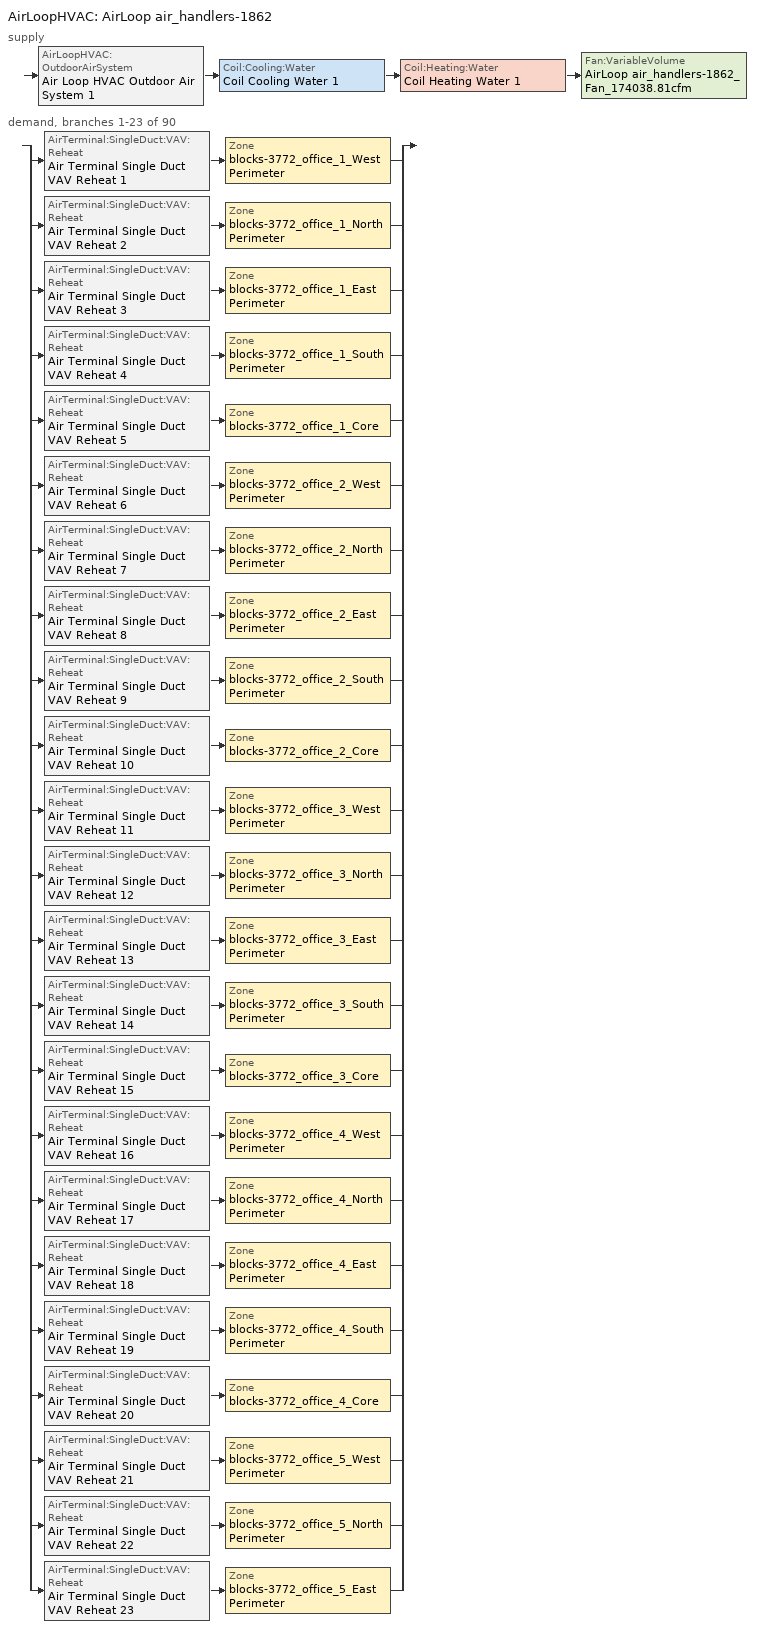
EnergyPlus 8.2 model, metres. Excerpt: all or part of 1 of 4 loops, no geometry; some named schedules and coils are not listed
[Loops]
AirLoopHVAC 'AirLoop air_handlers-1862'
 supply: AirLoopHVAC:OutdoorAirSystem 'Air Loop HVAC Outdoor Air System 1' > Coil:Cooling:Water 'Coil Cooling Water 1' > Coil:Heating:Water 'Coil Heating Water 1' > Fan:VariableVolume 'AirLoop air_handlers-1862_Fan_174038.81cfm'
 demand, branches 1-23 of 90: split
  | AirTerminal:SingleDuct:VAV:Reheat 'Air Terminal Single Duct VAV Reheat 1' > Zone 'blocks-3772_office_1_West Perimeter'
  | AirTerminal:SingleDuct:VAV:Reheat 'Air Terminal Single Duct VAV Reheat 2' > Zone 'blocks-3772_office_1_North Perimeter'
  | AirTerminal:SingleDuct:VAV:Reheat 'Air Terminal Single Duct VAV Reheat 3' > Zone 'blocks-3772_office_1_East Perimeter'
  | AirTerminal:SingleDuct:VAV:Reheat 'Air Terminal Single Duct VAV Reheat 4' > Zone 'blocks-3772_office_1_South Perimeter'
  | AirTerminal:SingleDuct:VAV:Reheat 'Air Terminal Single Duct VAV Reheat 5' > Zone 'blocks-3772_office_1_Core'
  | AirTerminal:SingleDuct:VAV:Reheat 'Air Terminal Single Duct VAV Reheat 6' > Zone 'blocks-3772_office_2_West Perimeter'
  | AirTerminal:SingleDuct:VAV:Reheat 'Air Terminal Single Duct VAV Reheat 7' > Zone 'blocks-3772_office_2_North Perimeter'
  | AirTerminal:SingleDuct:VAV:Reheat 'Air Terminal Single Duct VAV Reheat 8' > Zone 'blocks-3772_office_2_East Perimeter'
  | AirTerminal:SingleDuct:VAV:Reheat 'Air Terminal Single Duct VAV Reheat 9' > Zone 'blocks-3772_office_2_South Perimeter'
  | AirTerminal:SingleDuct:VAV:Reheat 'Air Terminal Single Duct VAV Reheat 10' > Zone 'blocks-3772_office_2_Core'
  | AirTerminal:SingleDuct:VAV:Reheat 'Air Terminal Single Duct VAV Reheat 11' > Zone 'blocks-3772_office_3_West Perimeter'
  | AirTerminal:SingleDuct:VAV:Reheat 'Air Terminal Single Duct VAV Reheat 12' > Zone 'blocks-3772_office_3_North Perimeter'
  | AirTerminal:SingleDuct:VAV:Reheat 'Air Terminal Single Duct VAV Reheat 13' > Zone 'blocks-3772_office_3_East Perimeter'
  | AirTerminal:SingleDuct:VAV:Reheat 'Air Terminal Single Duct VAV Reheat 14' > Zone 'blocks-3772_office_3_South Perimeter'
  | AirTerminal:SingleDuct:VAV:Reheat 'Air Terminal Single Duct VAV Reheat 15' > Zone 'blocks-3772_office_3_Core'
  | AirTerminal:SingleDuct:VAV:Reheat 'Air Terminal Single Duct VAV Reheat 16' > Zone 'blocks-3772_office_4_West Perimeter'
  | AirTerminal:SingleDuct:VAV:Reheat 'Air Terminal Single Duct VAV Reheat 17' > Zone 'blocks-3772_office_4_North Perimeter'
  | AirTerminal:SingleDuct:VAV:Reheat 'Air Terminal Single Duct VAV Reheat 18' > Zone 'blocks-3772_office_4_East Perimeter'
  | AirTerminal:SingleDuct:VAV:Reheat 'Air Terminal Single Duct VAV Reheat 19' > Zone 'blocks-3772_office_4_South Perimeter'
  | AirTerminal:SingleDuct:VAV:Reheat 'Air Terminal Single Duct VAV Reheat 20' > Zone 'blocks-3772_office_4_Core'
  | AirTerminal:SingleDuct:VAV:Reheat 'Air Terminal Single Duct VAV Reheat 21' > Zone 'blocks-3772_office_5_West Perimeter'
  | AirTerminal:SingleDuct:VAV:Reheat 'Air Terminal Single Duct VAV Reheat 22' > Zone 'blocks-3772_office_5_North Perimeter'
  | AirTerminal:SingleDuct:VAV:Reheat 'Air Terminal Single Duct VAV Reheat 23' > Zone 'blocks-3772_office_5_East Perimeter'
[ZoneControl:Thermostat] Control Object Type 1=ThermostatSetpoint:DualSetpoint
Name | Zone or ZoneList | Control Type Schedule | Control Name 1
blocks-3772_office_1_Core Thermostat | blocks-3772_office_1_Core | blocks-3772_office_1_Core Thermostat Schedule | Thermostat Setpoint Dual Setpoint 5
blocks-3772_office_1_East Perimeter Thermostat | blocks-3772_office_1_East Perimeter | blocks-3772_office_1_East Perimeter Thermostat Schedule | Thermostat Setpoint Dual Setpoint 3
blocks-3772_office_1_North Perimeter Thermostat | blocks-3772_office_1_North Perimeter | blocks-3772_office_1_North Perimeter Thermostat Schedule | Thermostat Setpoint Dual Setpoint 2
blocks-3772_office_1_South Perimeter Thermostat | blocks-3772_office_1_South Perimeter | blocks-3772_office_1_South Perimeter Thermostat Schedule | Thermostat Setpoint Dual Setpoint 4
blocks-3772_office_1_West Perimeter Thermostat | blocks-3772_office_1_West Perimeter | blocks-3772_office_1_West Perimeter Thermostat Schedule | Thermostat Setpoint Dual Setpoint 1
blocks-3772_office_2_Core Thermostat | blocks-3772_office_2_Core | blocks-3772_office_2_Core Thermostat Schedule | Thermostat Setpoint Dual Setpoint 10
blocks-3772_office_2_East Perimeter Thermostat | blocks-3772_office_2_East Perimeter | blocks-3772_office_2_East Perimeter Thermostat Schedule | Thermostat Setpoint Dual Setpoint 8
blocks-3772_office_2_North Perimeter Thermostat | blocks-3772_office_2_North Perimeter | blocks-3772_office_2_North Perimeter Thermostat Schedule | Thermostat Setpoint Dual Setpoint 7
blocks-3772_office_2_South Perimeter Thermostat | blocks-3772_office_2_South Perimeter | blocks-3772_office_2_South Perimeter Thermostat Schedule | Thermostat Setpoint Dual Setpoint 9
blocks-3772_office_2_West Perimeter Thermostat | blocks-3772_office_2_West Perimeter | blocks-3772_office_2_West Perimeter Thermostat Schedule | Thermostat Setpoint Dual Setpoint 6
blocks-3772_office_3_Core Thermostat | blocks-3772_office_3_Core | blocks-3772_office_3_Core Thermostat Schedule | Thermostat Setpoint Dual Setpoint 15
blocks-3772_office_3_East Perimeter Thermostat | blocks-3772_office_3_East Perimeter | blocks-3772_office_3_East Perimeter Thermostat Schedule | Thermostat Setpoint Dual Setpoint 13
blocks-3772_office_3_North Perimeter Thermostat | blocks-3772_office_3_North Perimeter | blocks-3772_office_3_North Perimeter Thermostat Schedule | Thermostat Setpoint Dual Setpoint 12
blocks-3772_office_3_South Perimeter Thermostat | blocks-3772_office_3_South Perimeter | blocks-3772_office_3_South Perimeter Thermostat Schedule | Thermostat Setpoint Dual Setpoint 14
blocks-3772_office_3_West Perimeter Thermostat | blocks-3772_office_3_West Perimeter | blocks-3772_office_3_West Perimeter Thermostat Schedule | Thermostat Setpoint Dual Setpoint 11
blocks-3772_office_4_Core Thermostat | blocks-3772_office_4_Core | blocks-3772_office_4_Core Thermostat Schedule | Thermostat Setpoint Dual Setpoint 20
blocks-3772_office_4_East Perimeter Thermostat | blocks-3772_office_4_East Perimeter | blocks-3772_office_4_East Perimeter Thermostat Schedule | Thermostat Setpoint Dual Setpoint 18
blocks-3772_office_4_North Perimeter Thermostat | blocks-3772_office_4_North Perimeter | blocks-3772_office_4_North Perimeter Thermostat Schedule | Thermostat Setpoint Dual Setpoint 17
blocks-3772_office_4_South Perimeter Thermostat | blocks-3772_office_4_South Perimeter | blocks-3772_office_4_South Perimeter Thermostat Schedule | Thermostat Setpoint Dual Setpoint 19
blocks-3772_office_4_West Perimeter Thermostat | blocks-3772_office_4_West Perimeter | blocks-3772_office_4_West Perimeter Thermostat Schedule | Thermostat Setpoint Dual Setpoint 16
blocks-3772_office_5_East Perimeter Thermostat | blocks-3772_office_5_East Perimeter | blocks-3772_office_5_East Perimeter Thermostat Schedule | Thermostat Setpoint Dual Setpoint 23
blocks-3772_office_5_North Perimeter Thermostat | blocks-3772_office_5_North Perimeter | blocks-3772_office_5_North Perimeter Thermostat Schedule | Thermostat Setpoint Dual Setpoint 22
blocks-3772_office_5_West Perimeter Thermostat | blocks-3772_office_5_West Perimeter | blocks-3772_office_5_West Perimeter Thermostat Schedule | Thermostat Setpoint Dual Setpoint 21
[ThermostatSetpoint:DualSetpoint] Heating Setpoint Temperature Schedule=PNNL_Asset_Rating_Office_Heating_Schedule; Cooling Setpoint Temperature Schedule=PNNL_Asset_Rating_Office_Cooling_Schedule
Thermostat Setpoint Dual Setpoint 5; Thermostat Setpoint Dual Setpoint 3; Thermostat Setpoint Dual Setpoint 2; Thermostat Setpoint Dual Setpoint 4; Thermostat Setpoint Dual Setpoint 1; Thermostat Setpoint Dual Setpoint 10; Thermostat Setpoint Dual Setpoint 8; Thermostat Setpoint Dual Setpoint 7; Thermostat Setpoint Dual Setpoint 9; Thermostat Setpoint Dual Setpoint 6; Thermostat Setpoint Dual Setpoint 15; Thermostat Setpoint Dual Setpoint 13; Thermostat Setpoint Dual Setpoint 12; Thermostat Setpoint Dual Setpoint 14; Thermostat Setpoint Dual Setpoint 11; Thermostat Setpoint Dual Setpoint 20; Thermostat Setpoint Dual Setpoint 18; Thermostat Setpoint Dual Setpoint 17; Thermostat Setpoint Dual Setpoint 19; Thermostat Setpoint Dual Setpoint 16; Thermostat Setpoint Dual Setpoint 23; Thermostat Setpoint Dual Setpoint 22; Thermostat Setpoint Dual Setpoint 21
[AirTerminal:SingleDuct:VAV:Reheat] Availability Schedule=Always_On; Maximum Air Flow Rate {m3/s}=Autosize; Zone Minimum Air Flow Input Method=Constant; Constant Minimum Air Flow Fraction=0.4; Fixed Minimum Air Flow Rate {m3/s}=0; Maximum Hot Water or Steam Flow Rate {m3/s}=Autosize; Minimum Hot Water or Steam Flow Rate {m3/s}=0; Convergence Tolerance=0.001; Damper Heating Action=Normal; Maximum Flow per Zone Floor Area During Reheat {m3/s-m2}=Autocalculate; Maximum Flow Fraction During Reheat=Autocalculate; Maximum Reheat Air Temperature {C}=35
Name | Reheat Coil
Air Terminal Single Duct VAV Reheat 5 | Coil Heating Water 6
Air Terminal Single Duct VAV Reheat 3 | Coil Heating Water 4
Air Terminal Single Duct VAV Reheat 2 | Coil Heating Water 3
Air Terminal Single Duct VAV Reheat 4 | Coil Heating Water 5
Air Terminal Single Duct VAV Reheat 1 | Coil Heating Water 2
Air Terminal Single Duct VAV Reheat 10 | Coil Heating Water 11
Air Terminal Single Duct VAV Reheat 8 | Coil Heating Water 9
Air Terminal Single Duct VAV Reheat 7 | Coil Heating Water 8
Air Terminal Single Duct VAV Reheat 9 | Coil Heating Water 10
Air Terminal Single Duct VAV Reheat 6 | Coil Heating Water 7
Air Terminal Single Duct VAV Reheat 15 | Coil Heating Water 16
Air Terminal Single Duct VAV Reheat 13 | Coil Heating Water 14
Air Terminal Single Duct VAV Reheat 12 | Coil Heating Water 13
Air Terminal Single Duct VAV Reheat 14 | Coil Heating Water 15
Air Terminal Single Duct VAV Reheat 11 | Coil Heating Water 12
Air Terminal Single Duct VAV Reheat 20 | Coil Heating Water 21
Air Terminal Single Duct VAV Reheat 18 | Coil Heating Water 19
Air Terminal Single Duct VAV Reheat 17 | Coil Heating Water 18
Air Terminal Single Duct VAV Reheat 19 | Coil Heating Water 20
Air Terminal Single Duct VAV Reheat 16 | Coil Heating Water 17
Air Terminal Single Duct VAV Reheat 23 | Coil Heating Water 24
Air Terminal Single Duct VAV Reheat 22 | Coil Heating Water 23
Air Terminal Single Duct VAV Reheat 21 | Coil Heating Water 22
[Coil:Heating:Water]
Coil Heating Water 1: Availability Schedule=Always_On; U-Factor Times Area Value {W/K}=Autosize; Maximum Water Flow Rate {m3/s}=Autosize; Performance Input Method=UFactorTimesAreaAndDesignWaterFlowRate; Rated Capacity {W}=Autosize; Rated Inlet Water Temperature {C}=82.2; Rated Inlet Air Temperature {C}=16.6; Rated Outlet Water Temperature {C}=71.1; Rated Outlet Air Temperature {C}=32.2; Rated Ratio for Air and Water Convection=0.5
[Zone equipment]
blocks-3772_office_1_Core: Air Terminal Single Duct VAV Reheat 5
blocks-3772_office_1_East Perimeter: Air Terminal Single Duct VAV Reheat 3
blocks-3772_office_1_North Perimeter: Air Terminal Single Duct VAV Reheat 2
blocks-3772_office_1_South Perimeter: Air Terminal Single Duct VAV Reheat 4
blocks-3772_office_1_West Perimeter: Air Terminal Single Duct VAV Reheat 1
blocks-3772_office_2_Core: Air Terminal Single Duct VAV Reheat 10
blocks-3772_office_2_East Perimeter: Air Terminal Single Duct VAV Reheat 8
blocks-3772_office_2_North Perimeter: Air Terminal Single Duct VAV Reheat 7
blocks-3772_office_2_South Perimeter: Air Terminal Single Duct VAV Reheat 9
blocks-3772_office_2_West Perimeter: Air Terminal Single Duct VAV Reheat 6
blocks-3772_office_3_Core: Air Terminal Single Duct VAV Reheat 15
blocks-3772_office_3_East Perimeter: Air Terminal Single Duct VAV Reheat 13
blocks-3772_office_3_North Perimeter: Air Terminal Single Duct VAV Reheat 12
blocks-3772_office_3_South Perimeter: Air Terminal Single Duct VAV Reheat 14
blocks-3772_office_3_West Perimeter: Air Terminal Single Duct VAV Reheat 11
blocks-3772_office_4_Core: Air Terminal Single Duct VAV Reheat 20
blocks-3772_office_4_East Perimeter: Air Terminal Single Duct VAV Reheat 18
blocks-3772_office_4_North Perimeter: Air Terminal Single Duct VAV Reheat 17
blocks-3772_office_4_South Perimeter: Air Terminal Single Duct VAV Reheat 19
blocks-3772_office_4_West Perimeter: Air Terminal Single Duct VAV Reheat 16
blocks-3772_office_5_East Perimeter: Air Terminal Single Duct VAV Reheat 23
blocks-3772_office_5_North Perimeter: Air Terminal Single Duct VAV Reheat 22
blocks-3772_office_5_West Perimeter: Air Terminal Single Duct VAV Reheat 21
[Sizing:Zone] Zone Cooling Design Supply Air Temperature Input Method=SupplyAirTemperature; Zone Cooling Design Supply Air Temperature {C}=14; Zone Heating Design Supply Air Temperature Input Method=SupplyAirTemperature; Zone Heating Design Supply Air Temperature {C}=40; Zone Cooling Design Supply Air Humidity Ratio {kgWater/kgDryAir}=0.0085; Zone Heating Design Supply Air Humidity Ratio {kgWater/kgDryAir}=0.008; Design Specification Outdoor Air Object=PNNL_Asset_Rating_Office_Outdoor_Air; Cooling Design Air Flow Method=DesignDay; Cooling Design Air Flow Rate {m3/s}=0; Cooling Minimum Air Flow per Zone Floor Area {m3/s-m2}=0.000762; Cooling Minimum Air Flow {m3/s}=0; Cooling Minimum Air Flow Fraction=0; Heating Design Air Flow Method=DesignDay; Heating Design Air Flow Rate {m3/s}=0; Heating Maximum Air Flow per Zone Floor Area {m3/s-m2}=0.002032; Heating Maximum Air Flow {m3/s}=0.141576; Heating Maximum Air Flow Fraction=0.3
Name | Design Specification Zone Air Distribution Object
blocks-3772_office_1_Core | blocks-3772_office_1_Core Design Spec Zone Air Dist
blocks-3772_office_1_East Perimeter | blocks-3772_office_1_East Perimeter Design Spec Zone Air Dist
blocks-3772_office_1_North Perimeter | blocks-3772_office_1_North Perimeter Design Spec Zone Air Dist
blocks-3772_office_1_South Perimeter | blocks-3772_office_1_South Perimeter Design Spec Zone Air Dist
blocks-3772_office_1_West Perimeter | blocks-3772_office_1_West Perimeter Design Spec Zone Air Dist
blocks-3772_office_2_Core | blocks-3772_office_2_Core Design Spec Zone Air Dist
blocks-3772_office_2_East Perimeter | blocks-3772_office_2_East Perimeter Design Spec Zone Air Dist
blocks-3772_office_2_North Perimeter | blocks-3772_office_2_North Perimeter Design Spec Zone Air Dist
blocks-3772_office_2_South Perimeter | blocks-3772_office_2_South Perimeter Design Spec Zone Air Dist
blocks-3772_office_2_West Perimeter | blocks-3772_office_2_West Perimeter Design Spec Zone Air Dist
blocks-3772_office_3_Core | blocks-3772_office_3_Core Design Spec Zone Air Dist
blocks-3772_office_3_East Perimeter | blocks-3772_office_3_East Perimeter Design Spec Zone Air Dist
blocks-3772_office_3_North Perimeter | blocks-3772_office_3_North Perimeter Design Spec Zone Air Dist
blocks-3772_office_3_South Perimeter | blocks-3772_office_3_South Perimeter Design Spec Zone Air Dist
blocks-3772_office_3_West Perimeter | blocks-3772_office_3_West Perimeter Design Spec Zone Air Dist
blocks-3772_office_4_Core | blocks-3772_office_4_Core Design Spec Zone Air Dist
blocks-3772_office_4_East Perimeter | blocks-3772_office_4_East Perimeter Design Spec Zone Air Dist
blocks-3772_office_4_North Perimeter | blocks-3772_office_4_North Perimeter Design Spec Zone Air Dist
blocks-3772_office_4_South Perimeter | blocks-3772_office_4_South Perimeter Design Spec Zone Air Dist
blocks-3772_office_4_West Perimeter | blocks-3772_office_4_West Perimeter Design Spec Zone Air Dist
blocks-3772_office_5_East Perimeter | blocks-3772_office_5_East Perimeter Design Spec Zone Air Dist
blocks-3772_office_5_North Perimeter | blocks-3772_office_5_North Perimeter Design Spec Zone Air Dist
blocks-3772_office_5_West Perimeter | blocks-3772_office_5_West Perimeter Design Spec Zone Air Dist
[DesignSpecification:ZoneAirDistribution] Zone Air Distribution Effectiveness in Cooling Mode=1; Zone Air Distribution Effectiveness in Heating Mode=1
blocks-3772_office_10_Core Design Spec Zone Air Dist; blocks-3772_office_10_East Perimeter Design Spec Zone Air Dist; blocks-3772_office_10_North Perimeter Design Spec Zone Air Dist; blocks-3772_office_10_South Perimeter Design Spec Zone Air Dist; blocks-3772_office_10_West Perimeter Design Spec Zone Air Dist; blocks-3772_office_1_Core Design Spec Zone Air Dist; blocks-3772_office_1_East Perimeter Design Spec Zone Air Dist; blocks-3772_office_1_North Perimeter Design Spec Zone Air Dist; blocks-3772_office_1_South Perimeter Design Spec Zone Air Dist; blocks-3772_office_1_West Perimeter Design Spec Zone Air Dist; blocks-3772_office_2_Core Design Spec Zone Air Dist; blocks-3772_office_2_East Perimeter Design Spec Zone Air Dist; blocks-3772_office_2_North Perimeter Design Spec Zone Air Dist; blocks-3772_office_2_South Perimeter Design Spec Zone Air Dist; blocks-3772_office_2_West Perimeter Design Spec Zone Air Dist; blocks-3772_office_3_Core Design Spec Zone Air Dist; blocks-3772_office_3_East Perimeter Design Spec Zone Air Dist; blocks-3772_office_3_North Perimeter Design Spec Zone Air Dist; blocks-3772_office_3_South Perimeter Design Spec Zone Air Dist; blocks-3772_office_3_West Perimeter Design Spec Zone Air Dist; blocks-3772_office_4_Core Design Spec Zone Air Dist; blocks-3772_office_4_East Perimeter Design Spec Zone Air Dist; blocks-3772_office_4_North Perimeter Design Spec Zone Air Dist; blocks-3772_office_4_South Perimeter Design Spec Zone Air Dist; blocks-3772_office_4_West Perimeter Design Spec Zone Air Dist; blocks-3772_office_5_Core Design Spec Zone Air Dist; blocks-3772_office_5_East Perimeter Design Spec Zone Air Dist; blocks-3772_office_5_North Perimeter Design Spec Zone Air Dist; blocks-3772_office_5_South Perimeter Design Spec Zone Air Dist; blocks-3772_office_5_West Perimeter Design Spec Zone Air Dist; blocks-3772_office_6_Core Design Spec Zone Air Dist; blocks-3772_office_6_East Perimeter Design Spec Zone Air Dist; blocks-3772_office_6_North Perimeter Design Spec Zone Air Dist; blocks-3772_office_6_South Perimeter Design Spec Zone Air Dist; blocks-3772_office_6_West Perimeter Design Spec Zone Air Dist; blocks-3772_office_7_Core Design Spec Zone Air Dist; blocks-3772_office_7_East Perimeter Design Spec Zone Air Dist; blocks-3772_office_7_North Perimeter Design Spec Zone Air Dist; blocks-3772_office_7_South Perimeter Design Spec Zone Air Dist; blocks-3772_office_7_West Perimeter Design Spec Zone Air Dist; blocks-3772_office_8_Core Design Spec Zone Air Dist; blocks-3772_office_8_East Perimeter Design Spec Zone Air Dist; blocks-3772_office_8_North Perimeter Design Spec Zone Air Dist; blocks-3772_office_8_South Perimeter Design Spec Zone Air Dist; blocks-3772_office_8_West Perimeter Design Spec Zone Air Dist; blocks-3772_office_9_Core Design Spec Zone Air Dist; blocks-3772_office_9_East Perimeter Design Spec Zone Air Dist; blocks-3772_office_9_North Perimeter Design Spec Zone Air Dist; blocks-3772_office_9_South Perimeter Design Spec Zone Air Dist; blocks-3772_office_9_West Perimeter Design Spec Zone Air Dist; blocks-3773_office_1_Core Design Spec Zone Air Dist; blocks-3773_office_1_East Perimeter Design Spec Zone Air Dist; blocks-3773_office_1_North Perimeter Design Spec Zone Air Dist; blocks-3773_office_1_South Perimeter Design Spec Zone Air Dist; blocks-3773_office_1_West Perimeter Design Spec Zone Air Dist; blocks-3773_office_2_Core Design Spec Zone Air Dist; blocks-3773_office_2_East Perimeter Design Spec Zone Air Dist; blocks-3773_office_2_North Perimeter Design Spec Zone Air Dist; blocks-3773_office_2_South Perimeter Design Spec Zone Air Dist; blocks-3773_office_2_West Perimeter Design Spec Zone Air Dist; blocks-3773_office_3_Core Design Spec Zone Air Dist; blocks-3773_office_3_East Perimeter Design Spec Zone Air Dist; blocks-3773_office_3_North Perimeter Design Spec Zone Air Dist; blocks-3773_office_3_South Perimeter Design Spec Zone Air Dist; blocks-3773_office_3_West Perimeter Design Spec Zone Air Dist; blocks-3773_office_4_Core Design Spec Zone Air Dist; blocks-3773_office_4_East Perimeter Design Spec Zone Air Dist; blocks-3773_office_4_North Perimeter Design Spec Zone Air Dist; blocks-3773_office_4_South Perimeter Design Spec Zone Air Dist; blocks-3773_office_4_West Perimeter Design Spec Zone Air Dist; blocks-3773_office_5_Core Design Spec Zone Air Dist; blocks-3773_office_5_East Perimeter Design Spec Zone Air Dist; blocks-3773_office_5_North Perimeter Design Spec Zone Air Dist; blocks-3773_office_5_South Perimeter Design Spec Zone Air Dist; blocks-3773_office_5_West Perimeter Design Spec Zone Air Dist; blocks-3773_office_6_Core Design Spec Zone Air Dist; blocks-3773_office_6_East Perimeter Design Spec Zone Air Dist; blocks-3773_office_6_North Perimeter Design Spec Zone Air Dist; blocks-3773_office_6_South Perimeter Design Spec Zone Air Dist; blocks-3773_office_6_West Perimeter Design Spec Zone Air Dist; blocks-3773_office_7_Core Design Spec Zone Air Dist; blocks-3773_office_7_East Perimeter Design Spec Zone Air Dist; blocks-3773_office_7_North Perimeter Design Spec Zone Air Dist; blocks-3773_office_7_South Perimeter Design Spec Zone Air Dist; blocks-3773_office_7_West Perimeter Design Spec Zone Air Dist; blocks-3773_office_8_Core Design Spec Zone Air Dist; blocks-3773_office_8_East Perimeter Design Spec Zone Air Dist; blocks-3773_office_8_North Perimeter Design Spec Zone Air Dist; blocks-3773_office_8_South Perimeter Design Spec Zone Air Dist; blocks-3773_office_8_West Perimeter Design Spec Zone Air Dist
[Controller:MechanicalVentilation]
Controller Mechanical Ventilation 1: Availability Schedule=Always On Discrete; Demand Controlled Ventilation=No; System Outdoor Air Method=ZoneSum; Zone Name 1=blocks-3772_office_10_Core; Design Specification Outdoor Air Object Name 1=PNNL_Asset_Rating_Office_Outdoor_Air; Design Specification Zone Air Distribution Object Name 1=blocks-3772_office_10_Core Design Spec Zone Air Dist; Zone Name 2=blocks-3772_office_10_East Perimeter; Design Specification Outdoor Air Object Name 2=PNNL_Asset_Rating_Office_Outdoor_Air; Design Specification Zone Air Distribution Object Name 2=blocks-3772_office_10_East Perimeter Design Spec Zone Air Dist; Zone Name 3=blocks-3772_office_10_North Perimeter; Design Specification Outdoor Air Object Name 3=PNNL_Asset_Rating_Office_Outdoor_Air; Design Specification Zone Air Distribution Object Name 3=blocks-3772_office_10_North Perimeter Design Spec Zone Air Dist; Zone Name 4=blocks-3772_office_10_South Perimeter; Design Specification Outdoor Air Object Name 4=PNNL_Asset_Rating_Office_Outdoor_Air; Design Specification Zone Air Distribution Object Name 4=blocks-3772_office_10_South Perimeter Design Spec Zone Air Dist; Zone Name 5=blocks-3772_office_10_West Perimeter; Design Specification Outdoor Air Object Name 5=PNNL_Asset_Rating_Office_Outdoor_Air; Design Specification Zone Air Distribution Object Name 5=blocks-3772_office_10_West Perimeter Design Spec Zone Air Dist; Zone Name 6=blocks-3772_office_1_Core; Design Specification Outdoor Air Object Name 6=PNNL_Asset_Rating_Office_Outdoor_Air; Design Specification Zone Air Distribution Object Name 6=blocks-3772_office_1_Core Design Spec Zone Air Dist; Zone Name 7=blocks-3772_office_1_East Perimeter; Design Specification Outdoor Air Object Name 7=PNNL_Asset_Rating_Office_Outdoor_Air; Design Specification Zone Air Distribution Object Name 7=blocks-3772_office_1_East Perimeter Design Spec Zone Air Dist; Zone Name 8=blocks-3772_office_1_North Perimeter; Design Specification Outdoor Air Object Name 8=PNNL_Asset_Rating_Office_Outdoor_Air; Design Specification Zone Air Distribution Object Name 8=blocks-3772_office_1_North Perimeter Design Spec Zone Air Dist; Zone Name 9=blocks-3772_office_1_South Perimeter; Design Specification Outdoor Air Object Name 9=PNNL_Asset_Rating_Office_Outdoor_Air; Design Specification Zone Air Distribution Object Name 9=blocks-3772_office_1_South Perimeter Design Spec Zone Air Dist; Zone Name 10=blocks-3772_office_1_West Perimeter; Design Specification Outdoor Air Object Name 10=PNNL_Asset_Rating_Office_Outdoor_Air; Design Specification Zone Air Distribution Object Name 10=blocks-3772_office_1_West Perimeter Design Spec Zone Air Dist; Zone Name 11=blocks-3772_office_2_Core; Design Specification Outdoor Air Object Name 11=PNNL_Asset_Rating_Office_Outdoor_Air; Design Specification Zone Air Distribution Object Name 11=blocks-3772_office_2_Core Design Spec Zone Air Dist; Zone Name 12=blocks-3772_office_2_East Perimeter; Design Specification Outdoor Air Object Name 12=PNNL_Asset_Rating_Office_Outdoor_Air; Design Specification Zone Air Distribution Object Name 12=blocks-3772_office_2_East Perimeter Design Spec Zone Air Dist; Zone Name 13=blocks-3772_office_2_North Perimeter; Design Specification Outdoor Air Object Name 13=PNNL_Asset_Rating_Office_Outdoor_Air; Design Specification Zone Air Distribution Object Name 13=blocks-3772_office_2_North Perimeter Design Spec Zone Air Dist; Zone Name 14=blocks-3772_office_2_South Perimeter; Design Specification Outdoor Air Object Name 14=PNNL_Asset_Rating_Office_Outdoor_Air; Design Specification Zone Air Distribution Object Name 14=blocks-3772_office_2_South Perimeter Design Spec Zone Air Dist; Zone Name 15=blocks-3772_office_2_West Perimeter; Design Specification Outdoor Air Object Name 15=PNNL_Asset_Rating_Office_Outdoor_Air; Design Specification Zone Air Distribution Object Name 15=blocks-3772_office_2_West Perimeter Design Spec Zone Air Dist; Zone Name 16=blocks-3772_office_3_Core; Design Specification Outdoor Air Object Name 16=PNNL_Asset_Rating_Office_Outdoor_Air; Design Specification Zone Air Distribution Object Name 16=blocks-3772_office_3_Core Design Spec Zone Air Dist; Zone Name 17=blocks-3772_office_3_East Perimeter; Design Specification Outdoor Air Object Name 17=PNNL_Asset_Rating_Office_Outdoor_Air; Design Specification Zone Air Distribution Object Name 17=blocks-3772_office_3_East Perimeter Design Spec Zone Air Dist; Zone Name 18=blocks-3772_office_3_North Perimeter; Design Specification Outdoor Air Object Name 18=PNNL_Asset_Rating_Office_Outdoor_Air; Design Specification Zone Air Distribution Object Name 18=blocks-3772_office_3_North Perimeter Design Spec Zone Air Dist; Zone Name 19=blocks-3772_office_3_South Perimeter; Design Specification Outdoor Air Object Name 19=PNNL_Asset_Rating_Office_Outdoor_Air; Design Specification Zone Air Distribution Object Name 19=blocks-3772_office_3_South Perimeter Design Spec Zone Air Dist; Zone Name 20=blocks-3772_office_3_West Perimeter; Design Specification Outdoor Air Object Name 20=PNNL_Asset_Rating_Office_Outdoor_Air; Design Specification Zone Air Distribution Object Name 20=blocks-3772_office_3_West Perimeter Design Spec Zone Air Dist; Zone Name 21=blocks-3772_office_4_Core; Design Specification Outdoor Air Object Name 21=PNNL_Asset_Rating_Office_Outdoor_Air; Design Specification Zone Air Distribution Object Name 21=blocks-3772_office_4_Core Design Spec Zone Air Dist; Zone Name 22=blocks-3772_office_4_East Perimeter; Design Specification Outdoor Air Object Name 22=PNNL_Asset_Rating_Office_Outdoor_Air; Design Specification Zone Air Distribution Object Name 22=blocks-3772_office_4_East Perimeter Design Spec Zone Air Dist; Zone Name 23=blocks-3772_office_4_North Perimeter; Design Specification Outdoor Air Object Name 23=PNNL_Asset_Rating_Office_Outdoor_Air; Design Specification Zone Air Distribution Object Name 23=blocks-3772_office_4_North Perimeter Design Spec Zone Air Dist; Zone Name 24=blocks-3772_office_4_South Perimeter; Design Specification Outdoor Air Object Name 24=PNNL_Asset_Rating_Office_Outdoor_Air; Design Specification Zone Air Distribution Object Name 24=blocks-3772_office_4_South Perimeter Design Spec Zone Air Dist; Zone Name 25=blocks-3772_office_4_West Perimeter; Design Specification Outdoor Air Object Name 25=PNNL_Asset_Rating_Office_Outdoor_Air; Design Specification Zone Air Distribution Object Name 25=blocks-3772_office_4_West Perimeter Design Spec Zone Air Dist; Zone Name 26=blocks-3772_office_5_Core; Design Specification Outdoor Air Object Name 26=PNNL_Asset_Rating_Office_Outdoor_Air; Design Specification Zone Air Distribution Object Name 26=blocks-3772_office_5_Core Design Spec Zone Air Dist; Zone Name 27=blocks-3772_office_5_East Perimeter; Design Specification Outdoor Air Object Name 27=PNNL_Asset_Rating_Office_Outdoor_Air; Design Specification Zone Air Distribution Object Name 27=blocks-3772_office_5_East Perimeter Design Spec Zone Air Dist; Zone Name 28=blocks-3772_office_5_North Perimeter; Design Specification Outdoor Air Object Name 28=PNNL_Asset_Rating_Office_Outdoor_Air; Design Specification Zone Air Distribution Object Name 28=blocks-3772_office_5_North Perimeter Design Spec Zone Air Dist; Zone Name 29=blocks-3772_office_5_South Perimeter; Design Specification Outdoor Air Object Name 29=PNNL_Asset_Rating_Office_Outdoor_Air; Design Specification Zone Air Distribution Object Name 29=blocks-3772_office_5_South Perimeter Design Spec Zone Air Dist; Zone Name 30=blocks-3772_office_5_West Perimeter; Design Specification Outdoor Air Object Name 30=PNNL_Asset_Rating_Office_Outdoor_Air; Design Specification Zone Air Distribution Object Name 30=blocks-3772_office_5_West Perimeter Design Spec Zone Air Dist; Zone Name 31=blocks-3772_office_6_Core; Design Specification Outdoor Air Object Name 31=PNNL_Asset_Rating_Office_Outdoor_Air; Design Specification Zone Air Distribution Object Name 31=blocks-3772_office_6_Core Design Spec Zone Air Dist; Zone Name 32=blocks-3772_office_6_East Perimeter; Design Specification Outdoor Air Object Name 32=PNNL_Asset_Rating_Office_Outdoor_Air; Design Specification Zone Air Distribution Object Name 32=blocks-3772_office_6_East Perimeter Design Spec Zone Air Dist; Zone Name 33=blocks-3772_office_6_North Perimeter; Design Specification Outdoor Air Object Name 33=PNNL_Asset_Rating_Office_Outdoor_Air; Design Specification Zone Air Distribution Object Name 33=blocks-3772_office_6_North Perimeter Design Spec Zone Air Dist; Zone Name 34=blocks-3772_office_6_South Perimeter; Design Specification Outdoor Air Object Name 34=PNNL_Asset_Rating_Office_Outdoor_Air; Design Specification Zone Air Distribution Object Name 34=blocks-3772_office_6_South Perimeter Design Spec Zone Air Dist; Zone Name 35=blocks-3772_office_6_West Perimeter; Design Specification Outdoor Air Object Name 35=PNNL_Asset_Rating_Office_Outdoor_Air; Design Specification Zone Air Distribution Object Name 35=blocks-3772_office_6_West Perimeter Design Spec Zone Air Dist; Zone Name 36=blocks-3772_office_7_Core; Design Specification Outdoor Air Object Name 36=PNNL_Asset_Rating_Office_Outdoor_Air; Design Specification Zone Air Distribution Object Name 36=blocks-3772_office_7_Core Design Spec Zone Air Dist; Zone Name 37=blocks-3772_office_7_East Perimeter; Design Specification Outdoor Air Object Name 37=PNNL_Asset_Rating_Office_Outdoor_Air; Design Specification Zone Air Distribution Object Name 37=blocks-3772_office_7_East Perimeter Design Spec Zone Air Dist; Zone Name 38=blocks-3772_office_7_North Perimeter; Design Specification Outdoor Air Object Name 38=PNNL_Asset_Rating_Office_Outdoor_Air; Design Specification Zone Air Distribution Object Name 38=blocks-3772_office_7_North Perimeter Design Spec Zone Air Dist; Zone Name 39=blocks-3772_office_7_South Perimeter; Design Specification Outdoor Air Object Name 39=PNNL_Asset_Rating_Office_Outdoor_Air; Design Specification Zone Air Distribution Object Name 39=blocks-3772_office_7_South Perimeter Design Spec Zone Air Dist; Zone Name 40=blocks-3772_office_7_West Perimeter; Design Specification Outdoor Air Object Name 40=PNNL_Asset_Rating_Office_Outdoor_Air; Design Specification Zone Air Distribution Object Name 40=blocks-3772_office_7_West Perimeter Design Spec Zone Air Dist; Zone Name 41=blocks-3772_office_8_Core; Design Specification Outdoor Air Object Name 41=PNNL_Asset_Rating_Office_Outdoor_Air; Design Specification Zone Air Distribution Object Name 41=blocks-3772_office_8_Core Design Spec Zone Air Dist; Zone Name 42=blocks-3772_office_8_East Perimeter; Design Specification Outdoor Air Object Name 42=PNNL_Asset_Rating_Office_Outdoor_Air; Design Specification Zone Air Distribution Object Name 42=blocks-3772_office_8_East Perimeter Design Spec Zone Air Dist; Zone Name 43=blocks-3772_office_8_North Perimeter; Design Specification Outdoor Air Object Name 43=PNNL_Asset_Rating_Office_Outdoor_Air; Design Specification Zone Air Distribution Object Name 43=blocks-3772_office_8_North Perimeter Design Spec Zone Air Dist; Zone Name 44=blocks-3772_office_8_South Perimeter; Design Specification Outdoor Air Object Name 44=PNNL_Asset_Rating_Office_Outdoor_Air; Design Specification Zone Air Distribution Object Name 44=blocks-3772_office_8_South Perimeter Design Spec Zone Air Dist; Zone Name 45=blocks-3772_office_8_West Perimeter; Design Specification Outdoor Air Object Name 45=PNNL_Asset_Rating_Office_Outdoor_Air; Design Specification Zone Air Distribution Object Name 45=blocks-3772_office_8_West Perimeter Design Spec Zone Air Dist; Zone Name 46=blocks-3772_office_9_Core; Design Specification Outdoor Air Object Name 46=PNNL_Asset_Rating_Office_Outdoor_Air; Design Specification Zone Air Distribution Object Name 46=blocks-3772_office_9_Core Design Spec Zone Air Dist; Zone Name 47=blocks-3772_office_9_East Perimeter; Design Specification Outdoor Air Object Name 47=PNNL_Asset_Rating_Office_Outdoor_Air; Design Specification Zone Air Distribution Object Name 47=blocks-3772_office_9_East Perimeter Design Spec Zone Air Dist; Zone Name 48=blocks-3772_office_9_North Perimeter; Design Specification Outdoor Air Object Name 48=PNNL_Asset_Rating_Office_Outdoor_Air; Design Specification Zone Air Distribution Object Name 48=blocks-3772_office_9_North Perimeter Design Spec Zone Air Dist; Zone Name 49=blocks-3772_office_9_South Perimeter; Design Specification Outdoor Air Object Name 49=PNNL_Asset_Rating_Office_Outdoor_Air; Design Specification Zone Air Distribution Object Name 49=blocks-3772_office_9_South Perimeter Design Spec Zone Air Dist; Zone Name 50=blocks-3772_office_9_West Perimeter; Design Specification Outdoor Air Object Name 50=PNNL_Asset_Rating_Office_Outdoor_Air; Design Specification Zone Air Distribution Object Name 50=blocks-3772_office_9_West Perimeter Design Spec Zone Air Dist; Zone Name 51=blocks-3773_office_1_Core; Design Specification Outdoor Air Object Name 51=PNNL_Asset_Rating_Office_Outdoor_Air; Design Specification Zone Air Distribution Object Name 51=blocks-3773_office_1_Core Design Spec Zone Air Dist; Zone Name 52=blocks-3773_office_1_East Perimeter; Design Specification Outdoor Air Object Name 52=PNNL_Asset_Rating_Office_Outdoor_Air; Design Specification Zone Air Distribution Object Name 52=blocks-3773_office_1_East Perimeter Design Spec Zone Air Dist; Zone Name 53=blocks-3773_office_1_North Perimeter; Design Specification Outdoor Air Object Name 53=PNNL_Asset_Rating_Office_Outdoor_Air; Design Specification Zone Air Distribution Object Name 53=blocks-3773_office_1_North Perimeter Design Spec Zone Air Dist; Zone Name 54=blocks-3773_office_1_South Perimeter; Design Specification Outdoor Air Object Name 54=PNNL_Asset_Rating_Office_Outdoor_Air; Design Specification Zone Air Distribution Object Name 54=blocks-3773_office_1_South Perimeter Design Spec Zone Air Dist; Zone Name 55=blocks-3773_office_1_West Perimeter; Design Specification Outdoor Air Object Name 55=PNNL_Asset_Rating_Office_Outdoor_Air; Design Specification Zone Air Distribution Object Name 55=blocks-3773_office_1_West Perimeter Design Spec Zone Air Dist; Zone Name 56=blocks-3773_office_2_Core; Design Specification Outdoor Air Object Name 56=PNNL_Asset_Rating_Office_Outdoor_Air; Design Specification Zone Air Distribution Object Name 56=blocks-3773_office_2_Core Design Spec Zone Air Dist; Zone Name 57=blocks-3773_office_2_East Perimeter; Design Specification Outdoor Air Object Name 57=PNNL_Asset_Rating_Office_Outdoor_Air; Design Specification Zone Air Distribution Object Name 57=blocks-3773_office_2_East Perimeter Design Spec Zone Air Dist; Zone Name 58=blocks-3773_office_2_North Perimeter; Design Specification Outdoor Air Object Name 58=PNNL_Asset_Rating_Office_Outdoor_Air; Design Specification Zone Air Distribution Object Name 58=blocks-3773_office_2_North Perimeter Design Spec Zone Air Dist; Zone Name 59=blocks-3773_office_2_South Perimeter; Design Specification Outdoor Air Object Name 59=PNNL_Asset_Rating_Office_Outdoor_Air; Design Specification Zone Air Distribution Object Name 59=blocks-3773_office_2_South Perimeter Design Spec Zone Air Dist; Zone Name 60=blocks-3773_office_2_West Perimeter; Design Specification Outdoor Air Object Name 60=PNNL_Asset_Rating_Office_Outdoor_Air; Design Specification Zone Air Distribution Object Name 60=blocks-3773_office_2_West Perimeter Design Spec Zone Air Dist; Zone Name 61=blocks-3773_office_3_Core; Design Specification Outdoor Air Object Name 61=PNNL_Asset_Rating_Office_Outdoor_Air; Design Specification Zone Air Distribution Object Name 61=blocks-3773_office_3_Core Design Spec Zone Air Dist; Zone Name 62=blocks-3773_office_3_East Perimeter; Design Specification Outdoor Air Object Name 62=PNNL_Asset_Rating_Office_Outdoor_Air; Design Specification Zone Air Distribution Object Name 62=blocks-3773_office_3_East Perimeter Design Spec Zone Air Dist; Zone Name 63=blocks-3773_office_3_North Perimeter; Design Specification Outdoor Air Object Name 63=PNNL_Asset_Rating_Office_Outdoor_Air; Design Specification Zone Air Distribution Object Name 63=blocks-3773_office_3_North Perimeter Design Spec Zone Air Dist; Zone Name 64=blocks-3773_office_3_South Perimeter; Design Specification Outdoor Air Object Name 64=PNNL_Asset_Rating_Office_Outdoor_Air; Design Specification Zone Air Distribution Object Name 64=blocks-3773_office_3_South Perimeter Design Spec Zone Air Dist; Zone Name 65=blocks-3773_office_3_West Perimeter; Design Specification Outdoor Air Object Name 65=PNNL_Asset_Rating_Office_Outdoor_Air; Design Specification Zone Air Distribution Object Name 65=blocks-3773_office_3_West Perimeter Design Spec Zone Air Dist; Zone Name 66=blocks-3773_office_4_Core; Design Specification Outdoor Air Object Name 66=PNNL_Asset_Rating_Office_Outdoor_Air; Design Specification Zone Air Distribution Object Name 66=blocks-3773_office_4_Core Design Spec Zone Air Dist; Zone Name 67=blocks-3773_office_4_East Perimeter; Design Specification Outdoor Air Object Name 67=PNNL_Asset_Rating_Office_Outdoor_Air; Design Specification Zone Air Distribution Object Name 67=blocks-3773_office_4_East Perimeter Design Spec Zone Air Dist; Zone Name 68=blocks-3773_office_4_North Perimeter; Design Specification Outdoor Air Object Name 68=PNNL_Asset_Rating_Office_Outdoor_Air; Design Specification Zone Air Distribution Object Name 68=blocks-3773_office_4_North Perimeter Design Spec Zone Air Dist; Zone Name 69=blocks-3773_office_4_South Perimeter; Design Specification Outdoor Air Object Name 69=PNNL_Asset_Rating_Office_Outdoor_Air; Design Specification Zone Air Distribution Object Name 69=blocks-3773_office_4_South Perimeter Design Spec Zone Air Dist; Zone Name 70=blocks-3773_office_4_West Perimeter; Design Specification Outdoor Air Object Name 70=PNNL_Asset_Rating_Office_Outdoor_Air; Design Specification Zone Air Distribution Object Name 70=blocks-3773_office_4_West Perimeter Design Spec Zone Air Dist; Zone Name 71=blocks-3773_office_5_Core; Design Specification Outdoor Air Object Name 71=PNNL_Asset_Rating_Office_Outdoor_Air; Design Specification Zone Air Distribution Object Name 71=blocks-3773_office_5_Core Design Spec Zone Air Dist; Zone Name 72=blocks-3773_office_5_East Perimeter; Design Specification Outdoor Air Object Name 72=PNNL_Asset_Rating_Office_Outdoor_Air; Design Specification Zone Air Distribution Object Name 72=blocks-3773_office_5_East Perimeter Design Spec Zone Air Dist; Zone Name 73=blocks-3773_office_5_North Perimeter; Design Specification Outdoor Air Object Name 73=PNNL_Asset_Rating_Office_Outdoor_Air; Design Specification Zone Air Distribution Object Name 73=blocks-3773_office_5_North Perimeter Design Spec Zone Air Dist; Zone Name 74=blocks-3773_office_5_South Perimeter; Design Specification Outdoor Air Object Name 74=PNNL_Asset_Rating_Office_Outdoor_Air; Design Specification Zone Air Distribution Object Name 74=blocks-3773_office_5_South Perimeter Design Spec Zone Air Dist; Zone Name 75=blocks-3773_office_5_West Perimeter; Design Specification Outdoor Air Object Name 75=PNNL_Asset_Rating_Office_Outdoor_Air; Design Specification Zone Air Distribution Object Name 75=blocks-3773_office_5_West Perimeter Design Spec Zone Air Dist; Zone Name 76=blocks-3773_office_6_Core; Design Specification Outdoor Air Object Name 76=PNNL_Asset_Rating_Office_Outdoor_Air; Design Specification Zone Air Distribution Object Name 76=blocks-3773_office_6_Core Design Spec Zone Air Dist; Zone Name 77=blocks-3773_office_6_East Perimeter; Design Specification Outdoor Air Object Name 77=PNNL_Asset_Rating_Office_Outdoor_Air; Design Specification Zone Air Distribution Object Name 77=blocks-3773_office_6_East Perimeter Design Spec Zone Air Dist; Zone Name 78=blocks-3773_office_6_North Perimeter; Design Specification Outdoor Air Object Name 78=PNNL_Asset_Rating_Office_Outdoor_Air; Design Specification Zone Air Distribution Object Name 78=blocks-3773_office_6_North Perimeter Design Spec Zone Air Dist; Zone Name 79=blocks-3773_office_6_South Perimeter; Design Specification Outdoor Air Object Name 79=PNNL_Asset_Rating_Office_Outdoor_Air; Design Specification Zone Air Distribution Object Name 79=blocks-3773_office_6_South Perimeter Design Spec Zone Air Dist; Zone Name 80=blocks-3773_office_6_West Perimeter; Design Specification Outdoor Air Object Name 80=PNNL_Asset_Rating_Office_Outdoor_Air; Design Specification Zone Air Distribution Object Name 80=blocks-3773_office_6_West Perimeter Design Spec Zone Air Dist; Zone Name 81=blocks-3773_office_7_Core; Design Specification Outdoor Air Object Name 81=PNNL_Asset_Rating_Office_Outdoor_Air; Design Specification Zone Air Distribution Object Name 81=blocks-3773_office_7_Core Design Spec Zone Air Dist; Zone Name 82=blocks-3773_office_7_East Perimeter; Design Specification Outdoor Air Object Name 82=PNNL_Asset_Rating_Office_Outdoor_Air; Design Specification Zone Air Distribution Object Name 82=blocks-3773_office_7_East Perimeter Design Spec Zone Air Dist; Zone Name 83=blocks-3773_office_7_North Perimeter; Design Specification Outdoor Air Object Name 83=PNNL_Asset_Rating_Office_Outdoor_Air; Design Specification Zone Air Distribution Object Name 83=blocks-3773_office_7_North Perimeter Design Spec Zone Air Dist; Zone Name 84=blocks-3773_office_7_South Perimeter; Design Specification Outdoor Air Object Name 84=PNNL_Asset_Rating_Office_Outdoor_Air; Design Specification Zone Air Distribution Object Name 84=blocks-3773_office_7_South Perimeter Design Spec Zone Air Dist; Zone Name 85=blocks-3773_office_7_West Perimeter; Design Specification Outdoor Air Object Name 85=PNNL_Asset_Rating_Office_Outdoor_Air; Design Specification Zone Air Distribution Object Name 85=blocks-3773_office_7_West Perimeter Design Spec Zone Air Dist; Zone Name 86=blocks-3773_office_8_Core; Design Specification Outdoor Air Object Name 86=PNNL_Asset_Rating_Office_Outdoor_Air; Design Specification Zone Air Distribution Object Name 86=blocks-3773_office_8_Core Design Spec Zone Air Dist; Zone Name 87=blocks-3773_office_8_East Perimeter; Design Specification Outdoor Air Object Name 87=PNNL_Asset_Rating_Office_Outdoor_Air; Design Specification Zone Air Distribution Object Name 87=blocks-3773_office_8_East Perimeter Design Spec Zone Air Dist; Zone Name 88=blocks-3773_office_8_North Perimeter; Design Specification Outdoor Air Object Name 88=PNNL_Asset_Rating_Office_Outdoor_Air; Design Specification Zone Air Distribution Object Name 88=blocks-3773_office_8_North Perimeter Design Spec Zone Air Dist; Zone Name 89=blocks-3773_office_8_South Perimeter; Design Specification Outdoor Air Object Name 89=PNNL_Asset_Rating_Office_Outdoor_Air; Design Specification Zone Air Distribution Object Name 89=blocks-3773_office_8_South Perimeter Design Spec Zone Air Dist; Zone Name 90=blocks-3773_office_8_West Perimeter; Design Specification Outdoor Air Object Name 90=PNNL_Asset_Rating_Office_Outdoor_Air; Design Specification Zone Air Distribution Object Name 90=blocks-3773_office_8_West Perimeter Design Spec Zone Air Dist
[DesignSpecification:OutdoorAir]
PNNL_Asset_Rating_Office_Outdoor_Air: Outdoor Air Method=Sum; Outdoor Air Flow per Person {m3/s-person}=0; Outdoor Air Flow per Zone Floor Area {m3/s-m2}=0.0004318; Outdoor Air Flow per Zone {m3/s}=0; Outdoor Air Flow Air Changes per Hour {1/hr}=0
[AirLoopHVAC]
AirLoop air_handlers-1862: Design Supply Air Flow Rate {m3/s}=AutoSize
[Sizing:System]
AirLoop air_handlers-1862: Type of Load to Size On=Sensible; Design Outdoor Air Flow Rate {m3/s}=Autosize; Minimum System Air Flow Ratio=0.3; Preheat Design Temperature {C}=7; Preheat Design Humidity Ratio {kgWater/kgDryAir}=0.008; Precool Design Temperature {C}=12.8; Precool Design Humidity Ratio {kgWater/kgDryAir}=0.008; Central Cooling Design Supply Air Temperature {C}=12.8; Central Heating Design Supply Air Temperature {C}=16.7; Sizing Option=NonCoincident; 100% Outdoor Air in Cooling=Yes; 100% Outdoor Air in Heating=Yes; Central Cooling Design Supply Air Humidity Ratio {kgWater/kgDryAir}=0.0085; Central Heating Design Supply Air Humidity Ratio {kgWater/kgDryAir}=0.008; Cooling Design Air Flow Method=DesignDay; Cooling Design Air Flow Rate {m3/s}=0; Heating Design Air Flow Method=DesignDay; Heating Design Air Flow Rate {m3/s}=0; System Outdoor Air Method=ZoneSum
[Controller:WaterCoil] Control Variable=Temperature; Actuator Variable=Flow; Controller Convergence Tolerance {deltaC}=Autosize; Maximum Actuated Flow {m3/s}=Autosize; Minimum Actuated Flow {m3/s}=0
Name | Action
Controller Water Coil 1 | Reverse
Controller Water Coil 2 | Normal
[Controller:OutdoorAir]
Controller Outdoor Air 1: Minimum Outdoor Air Flow Rate {m3/s}=Autosize; Maximum Outdoor Air Flow Rate {m3/s}=Autosize; Economizer Control Type=NoEconomizer; Economizer Control Action Type=ModulateFlow; Economizer Maximum Limit Dry-Bulb Temperature {C}=28; Economizer Maximum Limit Enthalpy {J/kg}=64000; Economizer Minimum Limit Dry-Bulb Temperature {C}=-100; Lockout Type=NoLockout; Minimum Limit Type=FixedMinimum; Mechanical Ventilation Controller=Controller Mechanical Ventilation 1; High Humidity Control=No; Control High Indoor Humidity Based on Outdoor Humidity Ratio=Yes; Heat Recovery Bypass Control Type=BypassWhenOAFlowGreaterThanMinimum
[SetpointManager:MixedAir] Control Variable=Temperature
Setpoint Manager Mixed Air 4; Setpoint Manager Mixed Air 1; Setpoint Manager Mixed Air 2
[Coil:Cooling:Water]
Coil Cooling Water 1: Availability Schedule=Always_On; Design Water Flow Rate {m3/s}=Autosize; Design Air Flow Rate {m3/s}=Autosize; Design Inlet Water Temperature {C}=Autosize; Design Inlet Air Temperature {C}=Autosize; Design Outlet Air Temperature {C}=Autosize; Design Inlet Air Humidity Ratio {kgWater/kgDryAir}=Autosize; Design Outlet Air Humidity Ratio {kgWater/kgDryAir}=Autosize; Type of Analysis=SimpleAnalysis; Heat Exchanger Configuration=CounterFlow
[Fan:VariableVolume]
AirLoop air_handlers-1862_Fan_174038.81cfm: Availability Schedule=Airloop_air_handlers-1862_Sched_Ruleset; Fan Total Efficiency=0.8; Pressure Rise {Pa}=1389.88; Maximum Flow Rate {m3/s}=AutoSize; Fan Power Minimum Flow Rate Input Method=FixedFlowRate; Fan Power Minimum Flow Fraction=0; Fan Power Minimum Air Flow Rate {m3/s}=0; Motor Efficiency=0.852001; Motor In Airstream Fraction=1; Fan Power Coefficient 1=0.0704289; Fan Power Coefficient 2=0.38533; Fan Power Coefficient 3=-0.460864; Fan Power Coefficient 4=1.0092; Fan Power Coefficient 5=0
[SetpointManager:Scheduled]
Setpoint Manager Scheduled 4: Control Variable=Temperature; Schedule=Deck_Temperature
[Schedule:Day:Interval]
PNNL_Asset_Rating_Office_Heating_Schedule_Week_Day; PNNL_Asset_Rating_Office_Heating_Schedule_Winter_Design_Day: No, 01:00, 15.6, 02:00, 15.6, 03:00, 15.6, 04:00, 15.6, 05:00, 15.6, 06:00, 17.6, 07:00, 19.6, 08:00, 21, 09:00, 21, 10:00, 21, 11:00, 21, 12:00, 21, 13:00, 21, 14:00, 21, 15:00, 21, 16:00, 21, 17:00, 21, 18:00, 21, 19:00, 21, 20:00, 21, 21:00, 21, 22:00, 21, 23:00, 15.6, 24:00, 15.6
PNNL_Asset_Rating_Office_Heating_Schedule_Saturday: No, 01:00, 15.6, 02:00, 15.6, 03:00, 15.6, 04:00, 15.6, 05:00, 15.6, 06:00, 17.6, 07:00, 19.6, 08:00, 21, 09:00, 21, 10:00, 21, 11:00, 21, 12:00, 21, 13:00, 21, 14:00, 21, 15:00, 21, 16:00, 21, 17:00, 21, 18:00, 15.6, 19:00, 15.6, 20:00, 15.6, 21:00, 15.6, 22:00, 15.6, 23:00, 15.6, 24:00, 15.6
PNNL_Asset_Rating_Office_Heating_Schedule_Sunday; PNNL_Asset_Rating_Office_Heating_Schedule_Summer_Design_Day: No, 01:00, 15.6, 02:00, 15.6, 03:00, 15.6, 04:00, 15.6, 05:00, 15.6, 06:00, 15.6, 07:00, 15.6, 08:00, 15.6, 09:00, 15.6, 10:00, 15.6, 11:00, 15.6, 12:00, 15.6, 13:00, 15.6, 14:00, 15.6, 15:00, 15.6, 16:00, 15.6, 17:00, 15.6, 18:00, 15.6, 19:00, 15.6, 20:00, 15.6, 21:00, 15.6, 22:00, 15.6, 23:00, 15.6, 24:00, 15.6
Always_On_Default; Always_On_Summer_Design_Day; Always_On_Winter_Design_Day: No, 24:00, 1
Deck_Temperature_Default; Deck_Temperature_Summer_Design_Day; Deck_Temperature_Winter_Design_Day: No, 24:00, 12.8
[Schedule:Week:Daily]
Schedule:Week:Daily {9dd56bcc-7412-4463-8e86-8afb7f9171bf}: PNNL_Asset_Rating_Office_Heating_Schedule_Week_Day, PNNL_Asset_Rating_Office_Heating_Schedule_Week_Day, PNNL_Asset_Rating_Office_Heating_Schedule_Week_Day, PNNL_Asset_Rating_Office_Heating_Schedule_Week_Day, PNNL_Asset_Rating_Office_Heating_Schedule_Week_Day, PNNL_Asset_Rating_Office_Heating_Schedule_Week_Day, PNNL_Asset_Rating_Office_Heating_Schedule_Saturday, PNNL_Asset_Rating_Office_Heating_Schedule_Week_Day, PNNL_Asset_Rating_Office_Heating_Schedule_Summer_Design_Day, PNNL_Asset_Rating_Office_Heating_Schedule_Winter_Design_Day, PNNL_Asset_Rating_Office_Heating_Schedule_Week_Day, PNNL_Asset_Rating_Office_Heating_Schedule_Week_Day
Schedule:Week:Daily {4b1b7100-c1e8-43c6-99c4-c374a3507a67}: PNNL_Asset_Rating_Office_Heating_Schedule_Sunday, PNNL_Asset_Rating_Office_Heating_Schedule_Week_Day, PNNL_Asset_Rating_Office_Heating_Schedule_Week_Day, PNNL_Asset_Rating_Office_Heating_Schedule_Week_Day, PNNL_Asset_Rating_Office_Heating_Schedule_Week_Day, PNNL_Asset_Rating_Office_Heating_Schedule_Week_Day, PNNL_Asset_Rating_Office_Heating_Schedule_Saturday, PNNL_Asset_Rating_Office_Heating_Schedule_Week_Day, PNNL_Asset_Rating_Office_Heating_Schedule_Summer_Design_Day, PNNL_Asset_Rating_Office_Heating_Schedule_Winter_Design_Day, PNNL_Asset_Rating_Office_Heating_Schedule_Week_Day, PNNL_Asset_Rating_Office_Heating_Schedule_Week_Day
Schedule:Week:Daily {e513511e-12bc-4b85-abca-a77b4efa03b0}: PNNL_Asset_Rating_Office_Cooling_Schedule_Week_Day, PNNL_Asset_Rating_Office_Cooling_Schedule_Week_Day, PNNL_Asset_Rating_Office_Cooling_Schedule_Week_Day, PNNL_Asset_Rating_Office_Cooling_Schedule_Week_Day, PNNL_Asset_Rating_Office_Cooling_Schedule_Week_Day, PNNL_Asset_Rating_Office_Cooling_Schedule_Week_Day, PNNL_Asset_Rating_Office_Cooling_Schedule_Saturday, PNNL_Asset_Rating_Office_Cooling_Schedule_Week_Day, PNNL_Asset_Rating_Office_Cooling_Schedule_Summer_Design_Day, PNNL_Asset_Rating_Office_Cooling_Schedule_Winter_Design_Day, PNNL_Asset_Rating_Office_Cooling_Schedule_Week_Day, PNNL_Asset_Rating_Office_Cooling_Schedule_Week_Day
Schedule:Week:Daily {5deea7b2-5378-42de-80a4-d3a2b7e781a5}: PNNL_Asset_Rating_Office_Cooling_Schedule_Sunday, PNNL_Asset_Rating_Office_Cooling_Schedule_Week_Day, PNNL_Asset_Rating_Office_Cooling_Schedule_Week_Day, PNNL_Asset_Rating_Office_Cooling_Schedule_Week_Day, PNNL_Asset_Rating_Office_Cooling_Schedule_Week_Day, PNNL_Asset_Rating_Office_Cooling_Schedule_Week_Day, PNNL_Asset_Rating_Office_Cooling_Schedule_Saturday, PNNL_Asset_Rating_Office_Cooling_Schedule_Week_Day, PNNL_Asset_Rating_Office_Cooling_Schedule_Summer_Design_Day, PNNL_Asset_Rating_Office_Cooling_Schedule_Winter_Design_Day, PNNL_Asset_Rating_Office_Cooling_Schedule_Week_Day, PNNL_Asset_Rating_Office_Cooling_Schedule_Week_Day
Schedule:Week:Daily {499cf1ef-c21c-4c92-888c-d516116ef112}: Always_On_Default, Always_On_Default, Always_On_Default, Always_On_Default, Always_On_Default, Always_On_Default, Always_On_Default, Always_On_Default, Always_On_Summer_Design_Day, Always_On_Winter_Design_Day, Always_On_Default, Always_On_Default
Schedule:Week:Daily {7fb0fda1-5acf-4695-9bd8-5909626668ee}: Deck_Temperature_Default, Deck_Temperature_Default, Deck_Temperature_Default, Deck_Temperature_Default, Deck_Temperature_Default, Deck_Temperature_Default, Deck_Temperature_Default, Deck_Temperature_Default, Deck_Temperature_Summer_Design_Day, Deck_Temperature_Winter_Design_Day, Deck_Temperature_Default, Deck_Temperature_Default
[Schedule:Year]
PNNL_Asset_Rating_Office_Heating_Schedule: Schedule:Week:Daily {9dd56bcc-7412-4463-8e86-8afb7f9171bf}, 1, 1, 1, 3, Schedule:Week:Daily {4b1b7100-c1e8-43c6-99c4-c374a3507a67}, 1, 4, 12, 31
PNNL_Asset_Rating_Office_Cooling_Schedule: Schedule:Week:Daily {e513511e-12bc-4b85-abca-a77b4efa03b0}, 1, 1, 1, 3, Schedule:Week:Daily {5deea7b2-5378-42de-80a4-d3a2b7e781a5}, 1, 4, 12, 31
Always_On: Schedule:Week:Daily {499cf1ef-c21c-4c92-888c-d516116ef112}, 1, 1, 12, 31
Deck_Temperature: Schedule:Week:Daily {7fb0fda1-5acf-4695-9bd8-5909626668ee}, 1, 1, 12, 31
[Schedule:Compact]
blocks-3772_office_1_Core Thermostat Schedule; blocks-3772_office_1_East Perimeter Thermostat Schedule; blocks-3772_office_1_North Perimeter Thermostat Schedule; blocks-3772_office_1_South Perimeter Thermostat Schedule; blocks-3772_office_1_West Perimeter Thermostat Schedule; blocks-3772_office_2_Core Thermostat Schedule; blocks-3772_office_2_East Perimeter Thermostat Schedule; blocks-3772_office_2_North Perimeter Thermostat Schedule; blocks-3772_office_2_South Perimeter Thermostat Schedule; blocks-3772_office_2_West Perimeter Thermostat Schedule; blocks-3772_office_3_Core Thermostat Schedule; blocks-3772_office_3_East Perimeter Thermostat Schedule; blocks-3772_office_3_North Perimeter Thermostat Schedule; blocks-3772_office_3_South Perimeter Thermostat Schedule; blocks-3772_office_3_West Perimeter Thermostat Schedule; blocks-3772_office_4_Core Thermostat Schedule; blocks-3772_office_4_East Perimeter Thermostat Schedule; blocks-3772_office_4_North Perimeter Thermostat Schedule; blocks-3772_office_4_South Perimeter Thermostat Schedule; blocks-3772_office_4_West Perimeter Thermostat Schedule; blocks-3772_office_5_East Perimeter Thermostat Schedule; blocks-3772_office_5_North Perimeter Thermostat Schedule; blocks-3772_office_5_West Perimeter Thermostat Schedule: Through: 12/31, For: AllDays, Until: 24:00, 4
